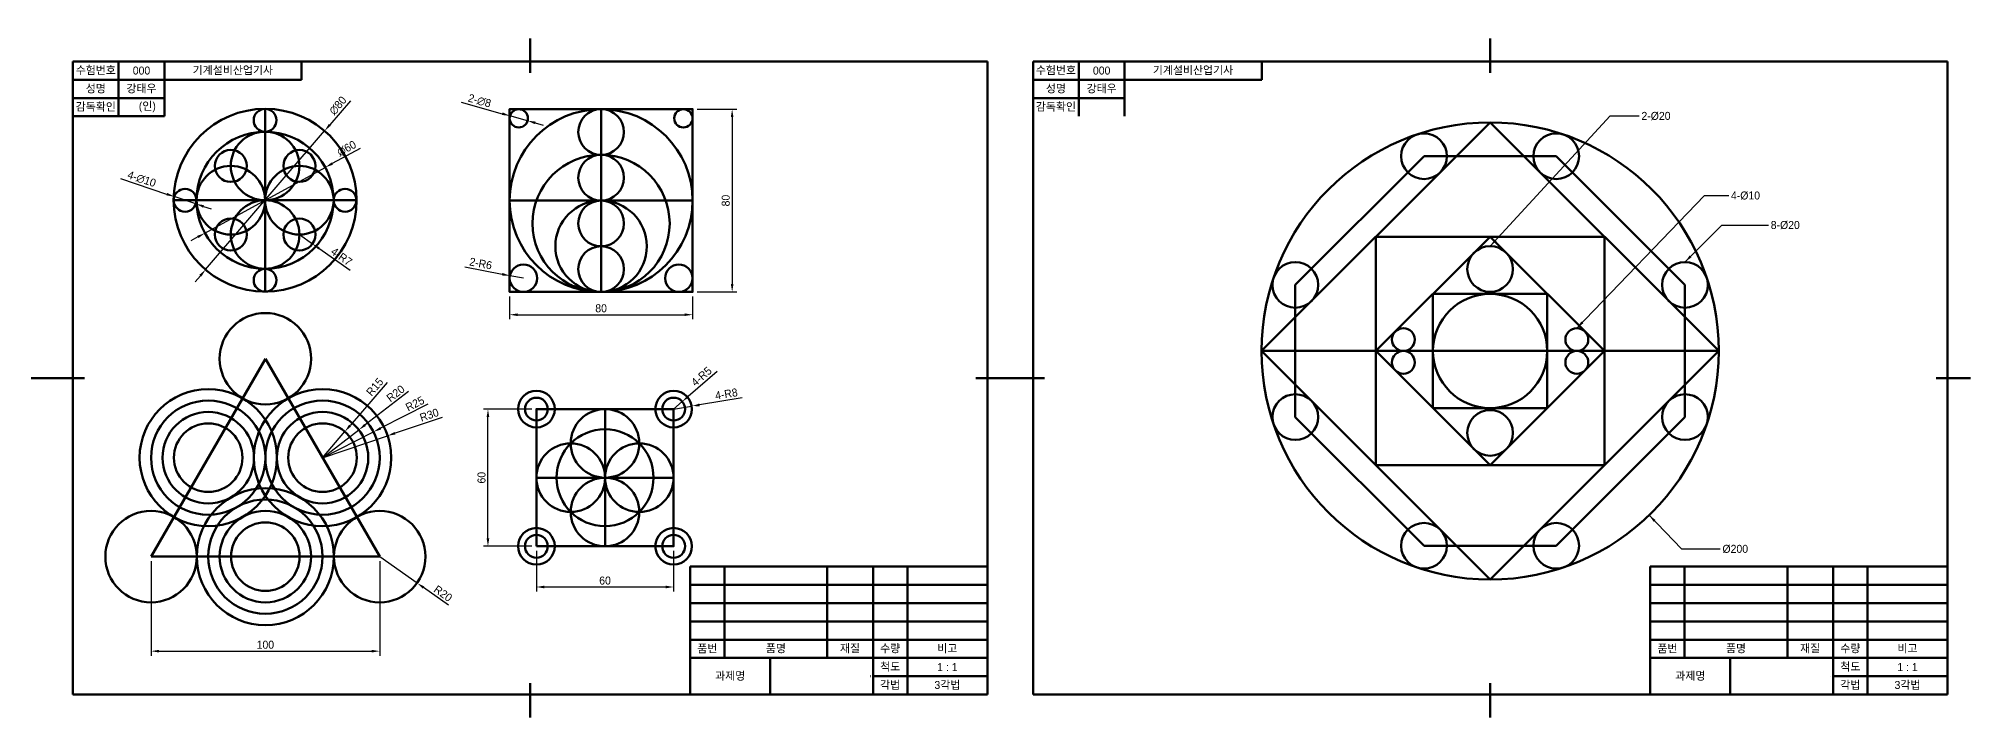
# Model space of a CAD drawing. Header units: millimetres. Extents: x 0 to 1680, y 0 to 297.
# Drawn here: x 835 to 1680, y 0 to 297 of the extents above; entities that cross this region are included whole.
import ezdxf

# ---------------------------------------------------------------- set-up
doc = ezdxf.new("R2010")
doc.units = ezdxf.units.MM
for name, color, linetype, lineweight in [('1.윤곽선', 5, 'Continuous', 70), ('2.외형선', 3, 'Continuous', 50), ('4.일반주서', 2, 'Continuous', 35)]:
    doc.layers.add(name, color=color, linetype=linetype, lineweight=lineweight)
doc.styles.add('굴림', font='')
doc.styles.get('굴림').set_extended_font_data('Gulim')
doc.dimstyles.new('기계제도기능사치수', dxfattribs={"dimtxt": 3.5, "dimasz": 3.5, "dimexe": 2, "dimexo": 2, "dimgap": 1, "dimtad": 1, "dimdsep": 46, "dimtxsty": '굴림', "dimcen": 2.5, "dimclrd": 1, "dimclre": 1, "dimclrt": 2, "dimazin": 2, "dimtfac": 1, "dimtmove": 0, "dimatfit": 3, "dimfxl": 1, "dimarcsym": 0})

# ---------------------------------------------------------------- blocks, each defined once
blk = doc.blocks.new('*D30')
at = {"layer": '2.외형선', "color": 1, "lineweight": -2, "transparency": 16777216}
for p, q in [((971.4, 269.82), (962.38, 259.3)), ((908.02, 195.91), (960.1, 256.64)), ((905.75, 193.26), (903.47, 190.6))]:
    blk.add_line(p, q, dxfattribs=at)
at = {"layer": '2.외형선', "color": 1, "transparency": 16777216}
for points in [[(961.94, 259.68), (962.82, 258.92), (960.1, 256.64)], [(905.3, 193.64), (906.19, 192.88), (908.02, 195.91)]]:
    blk.add_solid(points, dxfattribs=at)
at = {"layer": 'Defpoints', "color": 0, "transparency": 16777216}
for p in [(960.1, 256.64), (908.02, 195.91)]:
    blk.add_point(p, dxfattribs=at)
at = {"layer": '2.외형선', "color": 2, "transparency": 16777216, "insert": (965.91, 267.7), "char_height": 3.5, "attachment_point": 5, "rotation": 49.38572, "style": '굴림'}
blk.add_mtext('∅80', dxfattribs=at)
blk = doc.blocks.new('*D31')
at = {"layer": '2.외형선', "color": 1, "lineweight": -2, "transparency": 16777216}
for p, q in [((975.62, 248.97), (963.46, 242.33)), ((907.73, 211.9), (960.39, 240.66)), ((904.66, 210.22), (901.59, 208.55))]:
    blk.add_line(p, q, dxfattribs=at)
at = {"layer": '2.외형선', "color": 1, "transparency": 16777216}
for points in [[(963.18, 242.84), (963.74, 241.82), (960.39, 240.66)], [(904.38, 210.74), (904.94, 209.71), (907.73, 211.9)]]:
    blk.add_solid(points, dxfattribs=at)
at = {"layer": 'Defpoints', "color": 0, "transparency": 16777216}
for p in [(960.39, 240.66), (907.73, 211.9)]:
    blk.add_point(p, dxfattribs=at)
at = {"layer": '2.외형선', "color": 2, "transparency": 16777216, "insert": (969.74, 248.94), "char_height": 3.5, "attachment_point": 5, "rotation": 28.63633, "style": '굴림'}
blk.add_mtext('∅60', dxfattribs=at)
blk = doc.blocks.new('*D32')
at = {"layer": '2.외형선', "color": 1, "lineweight": -2, "transparency": 16777216}
for p, q in [((870.77, 235.75), (891, 228.98)), ((903.8, 224.69), (894.32, 227.87)), ((907.12, 223.58), (910.44, 222.47))]:
    blk.add_line(p, q, dxfattribs=at)
at = {"layer": '2.외형선', "color": 1, "transparency": 16777216}
for points in [[(891.19, 229.53), (890.82, 228.42), (894.32, 227.87)], [(907.31, 224.13), (906.94, 223.03), (903.8, 224.69)]]:
    blk.add_solid(points, dxfattribs=at)
at = {"layer": 'Defpoints', "color": 0, "transparency": 16777216}
for p in [(894.32, 227.87), (903.8, 224.69)]:
    blk.add_point(p, dxfattribs=at)
at = {"layer": '2.외형선', "color": 2, "transparency": 16777216, "insert": (880.1, 235.53), "char_height": 3.5, "attachment_point": 5, "rotation": 341.48836, "style": '굴림'}
blk.add_mtext('{\\fPMingLiU|b0|i0|c129|p0;4-\\fPMingLiU|b0|i0|c136|p0;∅10}', dxfattribs=at)
blk = doc.blocks.new('*D33')
at = {"layer": '2.외형선', "color": 1, "lineweight": -2, "transparency": 16777216}
for p, q in [((949.06, 211.28), (954.77, 207.23)), ((971.28, 195.5), (957.62, 205.2))]:
    blk.add_line(p, q, dxfattribs=at)
at = {"layer": '2.외형선', "color": 1, "transparency": 16777216}
blk.add_solid([(957.96, 205.68), (957.29, 204.72), (954.77, 207.23)], dxfattribs=at)
at = {"layer": 'Defpoints', "color": 0, "transparency": 16777216}
for p in [(949.06, 211.28), (954.77, 207.23)]:
    blk.add_point(p, dxfattribs=at)
at = {"layer": '2.외형선', "color": 2, "transparency": 16777216, "insert": (967.5, 201.62), "char_height": 3.5, "attachment_point": 5, "rotation": 324.63084, "style": '굴림'}
blk.add_mtext('4-R7', dxfattribs=at)
blk = doc.blocks.new('*D34')
at = {"layer": '2.외형선', "color": 1, "lineweight": -2, "transparency": 16777216}
for p, q in [((1021.44, 197.07), (1037.71, 193.94)), ((1047.04, 192.14), (1041.15, 193.27))]:
    blk.add_line(p, q, dxfattribs=at)
at = {"layer": '2.외형선', "color": 1, "transparency": 16777216}
blk.add_solid([(1037.82, 194.51), (1037.6, 193.36), (1041.15, 193.27)], dxfattribs=at)
at = {"layer": 'Defpoints', "color": 0, "transparency": 16777216}
for p in [(1041.15, 193.27), (1047.04, 192.14)]:
    blk.add_point(p, dxfattribs=at)
at = {"layer": '2.외형선', "color": 2, "transparency": 16777216, "insert": (1028.39, 198.58), "char_height": 3.5, "attachment_point": 5, "rotation": 349.09585, "style": '굴림'}
blk.add_mtext('2-R6', dxfattribs=at)
blk = doc.blocks.new('*D35')
at = {"layer": '2.외형선', "color": 1, "lineweight": -2, "transparency": 16777216}
for p, q in [((1019.84, 269.17), (1037.82, 264.15)), ((1048.89, 261.07), (1041.19, 263.21)), ((1052.27, 260.13), (1055.64, 259.19))]:
    blk.add_line(p, q, dxfattribs=at)
at = {"layer": '2.외형선', "color": 1, "transparency": 16777216}
for points in [[(1037.97, 264.72), (1037.66, 263.59), (1041.19, 263.21)], [(1052.42, 260.69), (1052.11, 259.56), (1048.89, 261.07)]]:
    blk.add_solid(points, dxfattribs=at)
at = {"layer": 'Defpoints', "color": 0, "transparency": 16777216}
for p in [(1041.19, 263.21), (1048.89, 261.07)]:
    blk.add_point(p, dxfattribs=at)
at = {"layer": '2.외형선', "color": 2, "transparency": 16777216, "insert": (1027.88, 269.78), "char_height": 3.5, "attachment_point": 5, "rotation": 344.42315, "style": '굴림'}
blk.add_mtext('{\\fPMingLiU|b0|i0|c129|p0;2-\\fPMingLiU|b0|i0|c136|p0;∅8}', dxfattribs=at)
blk = doc.blocks.new('*D36')
at = {"layer": '2.외형선', "color": 1, "lineweight": -2, "transparency": 16777216}
for p, q in [((1123.04, 266.14), (1140.37, 266.14)), ((1138.37, 262.64), (1138.37, 189.64)), ((1123.04, 186.14), (1140.37, 186.14))]:
    blk.add_line(p, q, dxfattribs=at)
at = {"layer": '2.외형선', "color": 1, "transparency": 16777216}
for points in [[(1137.79, 262.64), (1138.95, 262.64), (1138.37, 266.14)], [(1137.79, 189.64), (1138.95, 189.64), (1138.37, 186.14)]]:
    blk.add_solid(points, dxfattribs=at)
at = {"layer": 'Defpoints', "color": 0, "transparency": 16777216}
for p in [(1121.04, 266.14), (1121.04, 186.14), (1138.37, 186.14)]:
    blk.add_point(p, dxfattribs=at)
at = {"layer": '2.외형선', "color": 2, "transparency": 16777216, "insert": (1135.57, 226.14), "char_height": 3.5, "attachment_point": 5, "rotation": 90, "style": '굴림'}
blk.add_mtext('80', dxfattribs=at)
blk = doc.blocks.new('*D37')
at = {"layer": '2.외형선', "color": 1, "lineweight": -2, "transparency": 16777216}
for p, q in [((1041.04, 184.14), (1041.04, 174.19)), ((1121.04, 184.14), (1121.04, 174.19)), ((1044.54, 176.19), (1117.54, 176.19))]:
    blk.add_line(p, q, dxfattribs=at)
at = {"layer": '2.외형선', "color": 1, "transparency": 16777216}
for points in [[(1044.54, 176.78), (1044.54, 175.61), (1041.04, 176.19)], [(1117.54, 176.78), (1117.54, 175.61), (1121.04, 176.19)]]:
    blk.add_solid(points, dxfattribs=at)
at = {"layer": 'Defpoints', "color": 0, "transparency": 16777216}
for p in [(1041.04, 186.14), (1121.04, 186.14), (1121.04, 176.19)]:
    blk.add_point(p, dxfattribs=at)
at = {"layer": '2.외형선', "color": 2, "transparency": 16777216, "insert": (1081.04, 178.99), "char_height": 3.5, "attachment_point": 5, "style": '굴림'}
blk.add_mtext('80', dxfattribs=at)
blk = doc.blocks.new('*D38')
at = {"layer": '2.외형선', "color": 1, "lineweight": -2, "transparency": 16777216}
for p, q in [((987.41, 146.54), (971.23, 127.68)), ((959.18, 113.64), (968.95, 125.02))]:
    blk.add_line(p, q, dxfattribs=at)
at = {"layer": '2.외형선', "color": 1, "transparency": 16777216}
blk.add_solid([(970.78, 128.06), (971.67, 127.3), (968.95, 125.02)], dxfattribs=at)
at = {"layer": 'Defpoints', "color": 0, "transparency": 16777216}
for p in [(968.95, 125.02), (959.18, 113.64)]:
    blk.add_point(p, dxfattribs=at)
at = {"layer": '2.외형선', "color": 2, "transparency": 16777216, "insert": (982.06, 144.6), "char_height": 3.5, "attachment_point": 5, "rotation": 49.37079, "style": '굴림'}
blk.add_mtext('R15', dxfattribs=at)
blk = doc.blocks.new('*D39')
at = {"layer": '2.외형선', "color": 1, "lineweight": -2, "transparency": 16777216}
for p, q in [((996.79, 142.52), (977.82, 127.95)), ((959.18, 113.64), (975.04, 125.82))]:
    blk.add_line(p, q, dxfattribs=at)
at = {"layer": '2.외형선', "color": 1, "transparency": 16777216}
blk.add_solid([(977.46, 128.41), (978.17, 127.49), (975.04, 125.82)], dxfattribs=at)
at = {"layer": 'Defpoints', "color": 0, "transparency": 16777216}
for p in [(975.04, 125.82), (959.18, 113.64)]:
    blk.add_point(p, dxfattribs=at)
at = {"layer": '2.외형선', "color": 2, "transparency": 16777216, "insert": (991.15, 141.72), "char_height": 3.5, "attachment_point": 5, "rotation": 37.52769, "style": '굴림'}
blk.add_mtext('R20', dxfattribs=at)
blk = doc.blocks.new('*D40')
at = {"layer": '2.외형선', "color": 1, "lineweight": -2, "transparency": 16777216}
for p, q in [((1005.3, 137), (984.6, 126.51)), ((959.18, 113.64), (981.48, 124.93))]:
    blk.add_line(p, q, dxfattribs=at)
at = {"layer": '2.외형선', "color": 1, "transparency": 16777216}
blk.add_solid([(984.34, 127.04), (984.87, 125.99), (981.48, 124.93)], dxfattribs=at)
at = {"layer": 'Defpoints', "color": 0, "transparency": 16777216}
for p in [(981.48, 124.93), (959.18, 113.64)]:
    blk.add_point(p, dxfattribs=at)
at = {"layer": '2.외형선', "color": 2, "transparency": 16777216, "insert": (999.61, 137.25), "char_height": 3.5, "attachment_point": 5, "rotation": 26.86362, "style": '굴림'}
blk.add_mtext('R25', dxfattribs=at)
blk = doc.blocks.new('*D41')
at = {"layer": '2.외형선', "color": 1, "lineweight": -2, "transparency": 16777216}
for p, q in [((1011.47, 131.27), (990.92, 124.34)), ((959.18, 113.64), (987.61, 123.22))]:
    blk.add_line(p, q, dxfattribs=at)
at = {"layer": '2.외형선', "color": 1, "transparency": 16777216}
blk.add_solid([(990.74, 124.89), (991.11, 123.79), (987.61, 123.22)], dxfattribs=at)
at = {"layer": 'Defpoints', "color": 0, "transparency": 16777216}
for p in [(987.61, 123.22), (959.18, 113.64)]:
    blk.add_point(p, dxfattribs=at)
at = {"layer": '2.외형선', "color": 2, "transparency": 16777216, "insert": (1005.87, 132.33), "char_height": 3.5, "attachment_point": 5, "rotation": 18.63386, "style": '굴림'}
blk.add_mtext('R30', dxfattribs=at)
blk = doc.blocks.new('*D42')
at = {"layer": '2.외형선', "color": 1, "lineweight": -2, "transparency": 16777216}
for p, q in [((984.18, 70.34), (1000.52, 58.8)), ((1014.34, 49.05), (1003.38, 56.78))]:
    blk.add_line(p, q, dxfattribs=at)
at = {"layer": '2.외형선', "color": 1, "transparency": 16777216}
blk.add_solid([(1003.72, 57.26), (1003.04, 56.31), (1000.52, 58.8)], dxfattribs=at)
at = {"layer": 'Defpoints', "color": 0, "transparency": 16777216}
for p in [(984.18, 70.34), (1000.52, 58.8)]:
    blk.add_point(p, dxfattribs=at)
at = {"layer": '2.외형선', "color": 2, "transparency": 16777216, "insert": (1011.9, 54.19), "char_height": 3.5, "attachment_point": 5, "rotation": 324.78408, "style": '굴림'}
blk.add_mtext('R20', dxfattribs=at)
blk = doc.blocks.new('*D43')
at = {"layer": '2.외형선', "color": 1, "lineweight": -2, "transparency": 16777216}
for p, q in [((884.18, 68.34), (884.18, 26.97)), ((984.18, 68.34), (984.18, 26.97)), ((887.68, 28.97), (980.68, 28.97))]:
    blk.add_line(p, q, dxfattribs=at)
at = {"layer": '2.외형선', "color": 1, "transparency": 16777216}
for points in [[(887.68, 29.56), (887.68, 28.39), (884.18, 28.97)], [(980.68, 29.56), (980.68, 28.39), (984.18, 28.97)]]:
    blk.add_solid(points, dxfattribs=at)
at = {"layer": 'Defpoints', "color": 0, "transparency": 16777216}
for p in [(884.18, 70.34), (984.18, 70.34), (984.18, 28.97)]:
    blk.add_point(p, dxfattribs=at)
at = {"layer": '2.외형선', "color": 2, "transparency": 16777216, "insert": (934.18, 31.77), "char_height": 3.5, "attachment_point": 5, "style": '굴림'}
blk.add_mtext('100', dxfattribs=at)
blk = doc.blocks.new('*D44')
at = {"layer": '2.외형선', "color": 1, "lineweight": -2, "transparency": 16777216}
for p, q in [((1052.76, 72.88), (1052.76, 55.05)), ((1112.76, 72.88), (1112.76, 55.05)), ((1056.26, 57.05), (1109.26, 57.05))]:
    blk.add_line(p, q, dxfattribs=at)
at = {"layer": '2.외형선', "color": 1, "transparency": 16777216}
for points in [[(1056.26, 57.63), (1056.26, 56.46), (1052.76, 57.05)], [(1109.26, 57.63), (1109.26, 56.46), (1112.76, 57.05)]]:
    blk.add_solid(points, dxfattribs=at)
at = {"layer": 'Defpoints', "color": 0, "transparency": 16777216}
for p in [(1052.76, 74.88), (1112.76, 74.88), (1112.76, 57.05)]:
    blk.add_point(p, dxfattribs=at)
at = {"layer": '2.외형선', "color": 2, "transparency": 16777216, "insert": (1082.76, 59.84), "char_height": 3.5, "attachment_point": 5, "style": '굴림'}
blk.add_mtext('60', dxfattribs=at)
blk = doc.blocks.new('*D45')
at = {"layer": '2.외형선', "color": 1, "lineweight": -2, "transparency": 16777216}
for p, q in [((1050.76, 134.88), (1029.55, 134.88)), ((1031.55, 78.38), (1031.55, 131.38)), ((1050.76, 74.88), (1029.55, 74.88))]:
    blk.add_line(p, q, dxfattribs=at)
at = {"layer": '2.외형선', "color": 1, "transparency": 16777216}
for points in [[(1030.96, 131.38), (1032.13, 131.38), (1031.55, 134.88)], [(1030.96, 78.38), (1032.13, 78.38), (1031.55, 74.88)]]:
    blk.add_solid(points, dxfattribs=at)
at = {"layer": 'Defpoints', "color": 0, "transparency": 16777216}
for p in [(1031.55, 134.88), (1052.76, 134.88), (1052.76, 74.88)]:
    blk.add_point(p, dxfattribs=at)
at = {"layer": '2.외형선', "color": 2, "transparency": 16777216, "insert": (1028.75, 104.88), "char_height": 3.5, "attachment_point": 5, "rotation": 90, "style": '굴림'}
blk.add_mtext('60', dxfattribs=at)
blk = doc.blocks.new('*D46')
at = {"layer": '2.외형선', "color": 1, "lineweight": -2, "transparency": 16777216}
for p, q in [((1131.75, 151.4), (1119.17, 140.46)), ((1112.76, 134.88), (1116.53, 138.16))]:
    blk.add_line(p, q, dxfattribs=at)
at = {"layer": '2.외형선', "color": 1, "transparency": 16777216}
blk.add_solid([(1118.79, 140.9), (1119.56, 140.02), (1116.53, 138.16)], dxfattribs=at)
at = {"layer": 'Defpoints', "color": 0, "transparency": 16777216}
for p in [(1116.53, 138.16), (1112.76, 134.88)]:
    blk.add_point(p, dxfattribs=at)
at = {"layer": '2.외형선', "color": 2, "transparency": 16777216, "insert": (1124.94, 149.19), "char_height": 3.5, "attachment_point": 5, "rotation": 41.02378, "style": '굴림'}
blk.add_mtext('4-R5', dxfattribs=at)
blk = doc.blocks.new('*D47')
at = {"layer": '2.외형선', "color": 1, "lineweight": -2, "transparency": 16777216}
for p, q in [((1112.76, 134.88), (1120.65, 136.18)), ((1142.81, 139.82), (1124.11, 136.74))]:
    blk.add_line(p, q, dxfattribs=at)
at = {"layer": '2.외형선', "color": 1, "transparency": 16777216}
blk.add_solid([(1124.01, 137.32), (1124.2, 136.17), (1120.65, 136.18)], dxfattribs=at)
at = {"layer": 'Defpoints', "color": 0, "transparency": 16777216}
for p in [(1120.65, 136.18), (1112.76, 134.88)]:
    blk.add_point(p, dxfattribs=at)
at = {"layer": '2.외형선', "color": 2, "transparency": 16777216, "insert": (1135.84, 141.51), "char_height": 3.5, "attachment_point": 5, "rotation": 9.34244, "style": '굴림'}
blk.add_mtext('4-R8', dxfattribs=at)

msp = doc.modelspace()

# ---------------------------------------------------------------- linework, layer by layer
at = {"layer": '1.윤곽선'}
for p, q in [((1050, 297), (1050, 282)), ((1470, 297), (1470, 282)), ((1250, 287), (850, 287)), ((850, 287), (850, 10)), ((890, 287), (890, 263)), ((950, 279), (890, 279)), ((950, 287), (950, 279)), ((1250, 10), (1250, 287)), ((1670, 287), (1270, 287)), ((1270, 287), (1270, 10)), ((1310, 287), (1310, 263)), ((1370, 279), (1310, 279)), ((1370, 287), (1370, 279)), ((1670, 10), (1670, 287)), ((890, 263), (850, 263)), ((840, 148.5), (825, 148.5)), ((840, 148.5), (855, 148.5)), ((1260, 148.5), (1245, 148.5)), ((1260, 148.5), (1275, 148.5)), ((1680, 148.5), (1665, 148.5)), ((1120, 66), (1250, 66)), ((1120, 10), (1120, 66)), ((1540, 66), (1670, 66)), ((1540, 10), (1540, 66)), ((850, 10), (1250, 10)), ((1050, 0), (1050, 15)), ((1270, 10), (1670, 10)), ((1470, 0), (1470, 15))]:
    msp.add_line(p, q, dxfattribs=at)
at = {"layer": '2.외형선'}
for p, q in [((870, 279), (850, 279)), ((870, 287), (870, 263)), ((870, 279), (890, 279)), ((1290, 279), (1270, 279)), ((1290, 287), (1290, 263)), ((1290, 279), (1310, 279)), ((890, 271), (850, 271)), ((1310, 271), (1270, 271)), ((934.062, 226.278), (934.062, 266.278)), ((934.062, 256.278), (934.062, 266.278)), ((934.062, 226.278), (934.062, 266.278)), ((934.062, 256.278), (934.062, 266.278)), ((934.062, 226.278), (934.062, 266.278)), ((934.062, 256.278), (934.062, 266.278)), ((934.062, 226.278), (934.062, 266.278)), ((934.062, 256.278), (934.062, 266.278)), ((934.062, 226.278), (934.062, 266.278)), ((934.062, 256.278), (934.062, 266.278)), ((934.062, 226.278), (934.062, 266.278)), ((934.062, 256.278), (934.062, 266.278)), ((934.062, 226.278), (934.062, 266.278)), ((934.062, 256.278), (934.062, 266.278)), ((934.062, 226.278), (934.062, 266.278)), ((934.062, 256.278), (934.062, 266.278)), ((934.062, 226.278), (934.062, 266.278)), ((934.062, 256.278), (934.062, 266.278)), ((934.062, 226.278), (934.062, 266.278)), ((934.062, 256.278), (934.062, 266.278)), ((934.062, 226.278), (934.062, 256.278)), ((934.062, 226.278), (934.062, 256.278)), ((934.062, 226.278), (934.062, 256.278)), ((934.062, 226.278), (934.062, 256.278)), ((934.062, 226.278), (934.062, 256.278)), ((934.062, 226.278), (934.062, 256.278)), ((934.062, 226.278), (934.062, 256.278)), ((934.062, 226.278), (934.062, 256.278)), ((934.062, 226.278), (934.062, 256.278)), ((934.062, 226.278), (934.062, 256.278)), ((1369.933, 160.323), (1469.933, 260.323)), ((1469.933, 260.323), (1569.933, 160.323)), ((1081.041, 186.14), (1081.041, 246.14)), ((1384.704, 189.236), (1441.021, 245.553)), ((1441.021, 245.553), (1498.846, 245.553)), ((1498.846, 245.553), (1555.163, 189.236)), ((934.062, 226.278), (894.062, 226.278)), ((904.062, 226.278), (894.062, 226.278)), ((934.062, 226.278), (894.062, 226.278)), ((904.062, 226.278), (894.062, 226.278)), ((934.062, 226.278), (894.062, 226.278)), ((904.062, 226.278), (894.062, 226.278)), ((934.062, 226.278), (894.062, 226.278)), ((904.062, 226.278), (894.062, 226.278)), ((934.062, 226.278), (894.062, 226.278)), ((904.062, 226.278), (894.062, 226.278)), ((934.062, 226.278), (894.062, 226.278)), ((904.062, 226.278), (894.062, 226.278)), ((934.062, 226.278), (894.062, 226.278)), ((904.062, 226.278), (894.062, 226.278)), ((934.062, 226.278), (894.062, 226.278)), ((904.062, 226.278), (894.062, 226.278)), ((934.062, 226.278), (894.062, 226.278)), ((904.062, 226.278), (894.062, 226.278)), ((934.062, 226.278), (894.062, 226.278)), ((904.062, 226.278), (894.062, 226.278)), ((934.062, 226.278), (904.062, 226.278)), ((934.062, 226.278), (904.062, 226.278)), ((934.062, 226.278), (904.062, 226.278)), ((934.062, 226.278), (904.062, 226.278)), ((934.062, 226.278), (904.062, 226.278)), ((934.062, 226.278), (904.062, 226.278)), ((934.062, 226.278), (904.062, 226.278)), ((934.062, 226.278), (904.062, 226.278)), ((934.062, 226.278), (904.062, 226.278)), ((934.062, 226.278), (904.062, 226.278)), ((934.062, 226.278), (934.062, 186.278)), ((934.062, 226.278), (934.062, 196.278)), ((934.062, 226.278), (934.062, 186.278)), ((934.062, 226.278), (934.062, 196.278)), ((934.062, 226.278), (934.062, 186.278)), ((934.062, 226.278), (934.062, 196.278)), ((934.062, 226.278), (934.062, 186.278)), ((934.062, 226.278), (934.062, 196.278)), ((934.062, 226.278), (934.062, 186.278)), ((934.062, 226.278), (934.062, 196.278)), ((934.062, 226.278), (934.062, 186.278)), ((934.062, 226.278), (934.062, 196.278)), ((934.062, 226.278), (934.062, 186.278)), ((934.062, 226.278), (934.062, 196.278)), ((934.062, 226.278), (934.062, 186.278)), ((934.062, 226.278), (934.062, 196.278)), ((934.062, 226.278), (934.062, 186.278)), ((934.062, 226.278), (934.062, 196.278)), ((934.062, 226.278), (934.062, 186.278)), ((934.062, 226.278), (934.062, 196.278)), ((934.062, 226.278), (974.062, 226.278)), ((934.062, 226.278), (964.062, 226.278)), ((934.062, 226.278), (974.062, 226.278)), ((934.062, 226.278), (964.062, 226.278)), ((934.062, 226.278), (974.062, 226.278)), ((934.062, 226.278), (964.062, 226.278)), ((934.062, 226.278), (974.062, 226.278)), ((934.062, 226.278), (964.062, 226.278)), ((934.062, 226.278), (974.062, 226.278)), ((934.062, 226.278), (964.062, 226.278)), ((934.062, 226.278), (974.062, 226.278)), ((934.062, 226.278), (964.062, 226.278)), ((934.062, 226.278), (974.062, 226.278)), ((934.062, 226.278), (964.062, 226.278)), ((934.062, 226.278), (974.062, 226.278)), ((934.062, 226.278), (964.062, 226.278)), ((934.062, 226.278), (974.062, 226.278)), ((934.062, 226.278), (964.062, 226.278)), ((934.062, 226.278), (974.062, 226.278)), ((934.062, 226.278), (964.062, 226.278)), ((964.062, 226.278), (974.062, 226.278)), ((964.062, 226.278), (974.062, 226.278)), ((964.062, 226.278), (974.062, 226.278)), ((964.062, 226.278), (974.062, 226.278)), ((964.062, 226.278), (974.062, 226.278)), ((964.062, 226.278), (974.062, 226.278)), ((964.062, 226.278), (974.062, 226.278)), ((964.062, 226.278), (974.062, 226.278)), ((964.062, 226.278), (974.062, 226.278)), ((964.062, 226.278), (974.062, 226.278)), ((1419.933, 160.323), (1469.933, 210.323)), ((1469.933, 210.323), (1519.933, 160.323)), ((1384.704, 131.41), (1384.704, 189.236)), ((1555.163, 189.236), (1555.163, 131.41)), ((884.18, 70.335), (934.18, 156.938)), ((934.18, 156.938), (984.18, 70.335)), ((1369.933, 160.323), (1569.933, 160.323)), ((1469.933, 60.323), (1369.933, 160.323)), ((1469.933, 110.323), (1419.933, 160.323)), ((1569.933, 160.323), (1469.933, 60.323)), ((1519.933, 160.323), (1469.933, 110.323)), ((1082.761, 134.877), (1082.761, 74.877)), ((1441.021, 75.094), (1384.704, 131.41)), ((1555.163, 131.41), (1498.846, 75.094)), ((1052.761, 104.877), (1112.761, 104.877)), ((1052.761, 104.877), (1082.761, 104.877)), ((984.18, 70.335), (884.18, 70.335)), ((1498.846, 75.094), (1441.021, 75.094)), ((1135, 26), (1135, 66)), ((1180, 26), (1180, 66)), ((1200, 10), (1200, 66)), ((1215, 10), (1215, 66)), ((1555, 26), (1555, 66)), ((1600, 26), (1600, 66)), ((1620, 10), (1620, 66)), ((1635, 10), (1635, 66)), ((1120, 58), (1250, 58)), ((1540, 58), (1670, 58)), ((1120, 50), (1250, 50)), ((1540, 50), (1670, 50)), ((1120, 42), (1250, 42)), ((1120, 34), (1250, 34)), ((1540, 42), (1670, 42)), ((1540, 34), (1670, 34)), ((1120, 26), (1250, 26)), ((1155, 10), (1155, 26)), ((1540, 26), (1670, 26)), ((1575, 10), (1575, 26)), ((1198.76, 18), (1198.833, 18)), ((1200, 18), (1250, 18)), ((1618.76, 18), (1618.833, 18)), ((1620, 18), (1670, 18))]:
    msp.add_line(p, q, dxfattribs=at)
for points in [[(1041.041, 226.14), (1081.041, 226.14), (1081.041, 266.14), (1041.041, 266.14)], [(1121.041, 226.14), (1081.041, 226.14), (1081.041, 266.14), (1121.041, 266.14)], [(1041.041, 226.14), (1121.041, 226.14), (1121.041, 226.14), (1041.041, 226.14)], [(1041.041, 226.14), (1081.041, 226.14), (1081.041, 186.14), (1041.041, 186.14)], [(1121.041, 226.14), (1081.041, 226.14), (1081.041, 186.14), (1121.041, 186.14)], [(1419.933, 210.323), (1519.933, 210.323), (1519.933, 110.323), (1419.933, 110.323)], [(1444.933, 185.323), (1494.933, 185.323), (1494.933, 135.323), (1444.933, 135.323)], [(1052.761, 74.877), (1112.761, 74.877), (1112.761, 134.877), (1052.761, 134.877)]]:
    msp.add_lwpolyline(points, close=True, dxfattribs=at)
for centre, radius in [((934.062, 226.278), 40), ((934.062, 226.278), 40), ((934.062, 226.278), 40), ((934.062, 226.278), 40), ((934.062, 261.278), 5), ((934.062, 261.278), 5), ((934.062, 261.278), 5), ((934.062, 261.278), 5), ((934.062, 261.278), 5), ((934.062, 261.278), 5), ((934.062, 261.278), 5), ((934.062, 261.278), 5), ((934.062, 261.278), 5), ((934.062, 261.278), 5), ((1081.041, 226.14), 40), ((1045.041, 262.14), 4), ((1081.041, 256.14), 10), ((1117.041, 262.14), 4), ((934.062, 226.278), 30), ((934.062, 226.278), 30), ((934.062, 226.278), 30), ((934.062, 226.278), 30), ((934.062, 241.278), 15), ((934.062, 241.278), 15), ((934.062, 241.278), 15), ((934.062, 241.278), 15), ((934.062, 241.278), 15), ((934.062, 241.278), 15), ((934.062, 241.278), 15), ((934.062, 241.278), 15), ((934.062, 241.278), 15), ((934.062, 241.278), 15), ((1469.933, 160.323), 100), ((1441.021, 245.553), 10), ((1498.846, 245.553), 10), ((919.062, 241.278), 7), ((919.062, 241.278), 7), ((919.062, 241.278), 7), ((919.062, 241.278), 7), ((919.062, 241.278), 7), ((919.062, 241.278), 7), ((919.062, 241.278), 7), ((919.062, 241.278), 7), ((919.062, 241.278), 7), ((919.062, 241.278), 7), ((949.062, 241.278), 7), ((949.062, 241.278), 7), ((949.062, 241.278), 7), ((949.062, 241.278), 7), ((949.062, 241.278), 7), ((949.062, 241.278), 7), ((949.062, 241.278), 7), ((949.062, 241.278), 7), ((949.062, 241.278), 7), ((949.062, 241.278), 7), ((1081.041, 216.14), 30), ((1081.041, 236.14), 10), ((919.062, 226.278), 15), ((919.062, 226.278), 15), ((919.062, 226.278), 15), ((919.062, 226.278), 15), ((919.062, 226.278), 15), ((919.062, 226.278), 15), ((919.062, 226.278), 15), ((919.062, 226.278), 15), ((919.062, 226.278), 15), ((919.062, 226.278), 15), ((949.062, 226.278), 15), ((949.062, 226.278), 15), ((949.062, 226.278), 15), ((949.062, 226.278), 15), ((949.062, 226.278), 15), ((949.062, 226.278), 15), ((949.062, 226.278), 15), ((949.062, 226.278), 15), ((949.062, 226.278), 15), ((949.062, 226.278), 15), ((899.062, 226.278), 5), ((899.062, 226.278), 5), ((899.062, 226.278), 5), ((899.062, 226.278), 5), ((899.062, 226.278), 5), ((899.062, 226.278), 5), ((899.062, 226.278), 5), ((899.062, 226.278), 5), ((899.062, 226.278), 5), ((899.062, 226.278), 5), ((969.062, 226.278), 5), ((969.062, 226.278), 5), ((969.062, 226.278), 5), ((969.062, 226.278), 5), ((969.062, 226.278), 5), ((969.062, 226.278), 5), ((969.062, 226.278), 5), ((969.062, 226.278), 5), ((969.062, 226.278), 5), ((969.062, 226.278), 5), ((934.062, 211.278), 15), ((934.062, 211.278), 15), ((934.062, 211.278), 15), ((934.062, 211.278), 15), ((934.062, 211.278), 15), ((934.062, 211.278), 15), ((934.062, 211.278), 15), ((934.062, 211.278), 15), ((934.062, 211.278), 15), ((934.062, 211.278), 15), ((1081.041, 206.14), 20), ((1081.041, 216.14), 10), ((919.062, 211.278), 7), ((919.062, 211.278), 7), ((919.062, 211.278), 7), ((919.062, 211.278), 7), ((919.062, 211.278), 7), ((919.062, 211.278), 7), ((919.062, 211.278), 7), ((919.062, 211.278), 7), ((919.062, 211.278), 7), ((919.062, 211.278), 7), ((949.062, 211.278), 7), ((949.062, 211.278), 7), ((949.062, 211.278), 7), ((949.062, 211.278), 7), ((949.062, 211.278), 7), ((949.062, 211.278), 7), ((949.062, 211.278), 7), ((949.062, 211.278), 7), ((949.062, 211.278), 7), ((949.062, 211.278), 7), ((1081.041, 196.14), 10), ((1469.933, 196.181), 10), ((934.062, 191.278), 5), ((934.062, 191.278), 5), ((934.062, 191.278), 5), ((934.062, 191.278), 5), ((934.062, 191.278), 5), ((934.062, 191.278), 5), ((934.062, 191.278), 5), ((934.062, 191.278), 5), ((934.062, 191.278), 5), ((934.062, 191.278), 5), ((1047.041, 192.14), 6), ((1115.041, 192.14), 6), ((1384.704, 189.236), 10), ((1555.163, 189.236), 10), ((1469.933, 160.323), 25), ((934.18, 156.938), 20), ((1432.004, 165.323), 5), ((1507.862, 165.323), 5), ((1432.004, 155.323), 5), ((1507.862, 155.323), 5), ((909.18, 113.637), 30), ((909.18, 113.637), 25), ((959.18, 113.637), 30), ((959.18, 113.637), 25), ((1052.761, 134.877), 8), ((1052.761, 134.877), 5), ((1112.761, 134.877), 8), ((1112.761, 134.877), 5), ((1384.704, 131.41), 10), ((1555.163, 131.41), 10), ((909.18, 113.637), 20), ((909.18, 113.637), 15), ((959.18, 113.637), 20), ((959.18, 113.637), 20), ((959.18, 113.637), 15), ((1082.761, 119.877), 15), ((1469.933, 124.465), 10), ((1067.761, 104.877), 15), ((1082.761, 104.877), 21.213), ((1097.761, 104.877), 15), ((1082.761, 89.877), 15), ((934.18, 70.335), 30), ((934.18, 70.335), 25), ((884.18, 70.335), 20), ((934.18, 70.335), 20), ((934.18, 70.335), 20), ((934.18, 70.335), 15), ((984.18, 70.335), 20), ((1441.021, 75.094), 10), ((1498.846, 75.094), 10), ((1052.761, 74.877), 8), ((1052.761, 74.877), 5), ((1112.761, 74.877), 8), ((1112.761, 74.877), 5)]:
    msp.add_circle(centre, radius, dxfattribs=at)

# ---------------------------------------------------------------- texts
at = {"layer": '2.외형선', "color": 2, "char_height": 3.5, "attachment_point": 1, "style": '굴림'}
for s, insert in [('2-%%C20', (1536.125, 264.935)), ('4-%%C10', (1575.276, 230.109)), ('8-%%C20', (1592.68, 217.195)), ('%%C200', (1571.567, 75.497))]:
    msp.add_mtext(s, dxfattribs=dict(at, insert=insert))
at = {"layer": '4.일반주서', "char_height": 3.5, "attachment_point": 5, "style": '굴림'}
for s, insert, width in [('수험번호', (860, 283), 20), ('000', (880, 283), 20), ('기계설비산업기사', (919.963, 283), 60.07361), ('수험번호', (1280, 283), 20), ('000', (1300, 283), 20), ('기계설비산업기사', (1339.963, 283), 60.07361), ('성명', (860, 275), 20), ('강태우', (880, 275), 20), ('성명', (1280, 275), 20), ('강태우', (1300, 275), 20), ('감독확인', (860, 267), 20), ('    (인)', (880, 267), 20), ('감독확인', (1280, 267), 20), ('품번', (1127.5, 30), 15), ('품명', (1157.5, 30), 45), ('재질', (1189.926, 30), 19.8528), ('수량', (1207.5, 30), 15), ('비고', (1232.5, 30), 35), ('품번', (1547.5, 30), 15), ('품명', (1577.5, 30), 45), ('재질', (1609.926, 30), 19.8528), ('수량', (1627.5, 30), 15), ('비고', (1652.5, 30), 35), ('과제명', (1137.5, 18), 35), ('척도', (1207.5, 22), 15), ('1 : 1', (1232.5, 22), 35), ('과제명', (1557.5, 18), 35), ('척도', (1627.5, 22), 15), ('1 : 1', (1652.5, 22), 35), ('각법', (1207.463, 14), 15.0736), ('3각법', (1232.5, 14), 35), ('각법', (1627.463, 14), 15.0736), ('3각법', (1652.5, 14), 35)]:
    msp.add_mtext(s, dxfattribs=dict(at, insert=insert, width=width))

# ---------------------------------------------------------------- dimensions: what is measured, and where the dimension line sits
at = {"layer": '2.외형선'}
for p1, p2, picture, middle in [((908.024, 195.914), (960.101, 256.642), '*D30', (965.906, 267.705)), ((907.732, 211.9), (960.392, 240.655), '*D31', (969.741, 248.944))]:
    dim = msp.add_diameter_dim_2p(p1=p1, p2=p2, dimstyle='기계제도기능사치수', dxfattribs=at)
    dim.commit()
    dim.dimension.update_dxf_attribs({"geometry": picture, "text_midpoint": middle})
for p1, p2, text, picture, middle in [((1048.895, 261.066), (1041.188, 263.214), '{\\fPMingLiU|b0|i0|c129|p0;2-\\fPMingLiU|b0|i0|c136|p0;<>}', '*D35', (1027.879, 269.779)), ((903.803, 224.69), (894.321, 227.865), '{\\fPMingLiU|b0|i0|c129|p0;4-\\fPMingLiU|b0|i0|c136|p0;<>}', '*D32', (880.101, 235.527))]:
    dim = msp.add_diameter_dim_2p(p1=p1, p2=p2, text=text, dimstyle='기계제도기능사치수', dxfattribs=at)
    dim.commit()
    dim.dimension.update_dxf_attribs({"geometry": picture, "text_midpoint": middle})
for base, p1, p2, picture, middle in [((1138.368, 186.14), (1121.041, 266.14), (1121.041, 186.14), '*D36', (1135.574, 226.14)), ((1031.547, 134.877), (1052.761, 74.877), (1052.761, 134.877), '*D45', (1028.752, 104.877))]:
    dim = msp.add_linear_dim(base=base, p1=p1, p2=p2, angle=90, dimstyle='기계제도기능사치수', dxfattribs=at)
    dim.commit()
    dim.dimension.update_dxf_attribs({"geometry": picture, "text_midpoint": middle})
for center, mpoint, text, picture, middle in [((949.062, 211.278), (954.77, 207.226), '4-<>', '*D33', (967.502, 201.623)), ((1047.041, 192.14), (1041.15, 193.275), '2-<>', '*D34', (1028.387, 198.584)), ((1112.761, 134.877), (1116.533, 138.159), '4-<>', '*D46', (1124.943, 149.189))]:
    dim = msp.add_radius_dim(center=center, mpoint=mpoint, text=text, dimstyle='기계제도기능사치수', dxfattribs=at)
    dim.commit()
    dim.dimension.update_dxf_attribs({"geometry": picture, "text_midpoint": middle})
for base, p1, p2, picture, middle in [((1121.041, 176.193), (1041.041, 186.14), (1121.041, 186.14), '*D37', (1081.041, 178.987)), ((984.18, 28.974), (884.18, 70.335), (984.18, 70.335), '*D43', (934.18, 31.773)), ((1112.761, 57.046), (1052.761, 74.877), (1112.761, 74.877), '*D44', (1082.761, 59.841))]:
    dim = msp.add_linear_dim(base=base, p1=p1, p2=p2, dimstyle='기계제도기능사치수', dxfattribs=at)
    dim.commit()
    dim.dimension.update_dxf_attribs({"geometry": picture, "text_midpoint": middle})
for mpoint, picture, middle in [((968.947, 125.021), '*D38', (984.181, 142.776)), ((975.041, 125.819), '*D39', (992.855, 139.502)), ((981.482, 124.933), '*D40', (1000.875, 134.756)), ((987.607, 123.222), '*D41', (1006.767, 129.682))]:
    dim = msp.add_radius_dim(center=(959.18, 113.637), mpoint=mpoint, dimstyle='기계제도기능사치수', dxfattribs=at)
    dim.commit()
    dim.dimension.update_dxf_attribs({"geometry": picture, "text_midpoint": middle, "dimtype": 164})
dim = msp.add_radius_dim(center=(1112.761, 134.877), mpoint=(1120.654, 136.175), text='4-<>', dimstyle='기계제도기능사치수', dxfattribs=at)
dim.commit()
dim.dimension.update_dxf_attribs({"geometry": '*D47', "text_midpoint": (1136.29, 138.748), "dimtype": 164})
dim = msp.add_radius_dim(center=(984.18, 70.335), mpoint=(1000.52, 58.802), dimstyle='기계제도기능사치수', dxfattribs=at)
dim.commit()
dim.dimension.update_dxf_attribs({"geometry": '*D42', "text_midpoint": (1011.904, 54.192)})

# ---------------------------------------------------------------- leaders
at = {"layer": '2.외형선', "annotation_type": 0, "has_hookline": 1, "hookline_direction": 0}
for points, text_width in [([(1469.933, 206.181), (1522.438, 263.185), (1535.125, 263.185)], 13.776), ([(1507.862, 170.323), (1563.672, 228.359), (1574.276, 228.359)], 13.878), ([(1555.163, 199.236), (1571.213, 215.445), (1591.68, 215.445)], 13.813), ([(1539.475, 88.463), (1553.673, 73.747), (1570.567, 73.747)], 10.727)]:
    msp.add_leader(points, dimstyle='기계제도기능사치수', override={"dimgap": 1, "dimtad": 0}, dxfattribs=dict(at, text_width=text_width))

doc.saveas('drawing.dxf')
